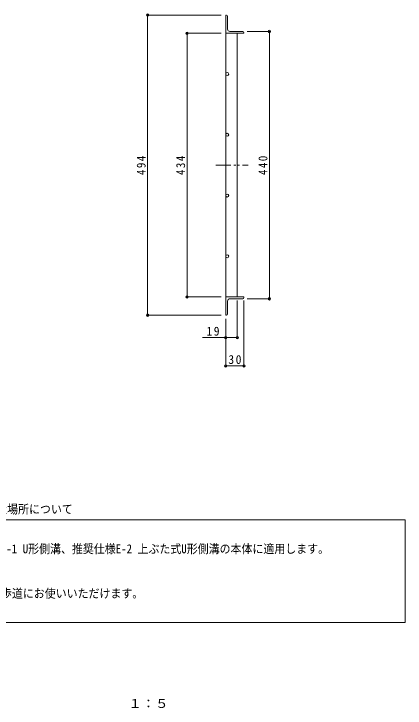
# Model space of a CAD drawing. Units: millimetres, scale not verified. Extents: x -756 to 910, y -687 to 604.
# Drawn here: x 267 to 910, y -680 to 463 of the extents above; entities that cross this region are included whole.
import ezdxf
from ezdxf.enums import TextEntityAlignment as Align

# ---------------------------------------------------------------- set-up
doc = ezdxf.new("R2010")
doc.units = ezdxf.units.MM
doc.header["$LTSCALE"] = 5
doc.header["$PDMODE"] = 32
doc.header["$PDSIZE"] = 4
doc.linetypes.add('DOUBLE_CHAIN1', pattern=[8.8, 5, -1, 0.6, -0.6, 0.6, -1])
for name, color, linetype, lineweight in [('A-0_通り芯', 2, 'Continuous', 9), ('A-2_蓋', 3, 'Continuous', 9), ('A-4_寸法', 7, 'Continuous', 9), ('F-5_F-5ﾚｲﾔ', 2, 'Continuous', 9)]:
    doc.layers.add(name, color=color, linetype=linetype, lineweight=lineweight)
doc.styles.add('ＭＳ ゴシック', font='')
doc.styles.get('ＭＳ ゴシック').set_extended_font_data('MS Gothic')

msp = doc.modelspace()

# ---------------------------------------------------------------- linework, layer by layer
at = {"layer": 'A-0_通り芯'}
for p, q in [((615.028, 430.959), (615.028, 460.959)), ((616.028, 460.959), (615.028, 460.959)), ((618.028, 437.959), (618.028, 458.959)), ((645.028, 430.959), (615.028, 430.959)), ((622.028, 433.959), (643.028, 433.959)), ((645.028, 431.959), (645.028, 430.959)), ((615.028, -3.041), (615.028, -33.041)), ((645.028, -3.041), (615.028, -3.041)), ((618.028, -10.041), (618.028, -31.041)), ((622.028, -6.041), (643.028, -6.041)), ((645.028, -4.041), (645.028, -3.041)), ((616.028, -33.041), (615.028, -33.041))]:
    msp.add_line(p, q, dxfattribs=at)
for centre, radius, start, end in [((616.028, 458.959), 2, 0, 90), ((622.028, 437.959), 4, 180, 270), ((643.028, 431.959), 2, 0, 90), ((622.028, -10.041), 4, 90, 180), ((643.028, -4.041), 2, 270, 0), ((616.028, -31.041), 2, 270, 0)]:
    msp.add_arc(centre, radius, start, end, dxfattribs=at)
at = {"layer": 'A-2_蓋'}
for p, q in [((615.028, 430.959), (615.028, -3.041)), ((634.028, 430.959), (634.028, -3.041))]:
    msp.add_line(p, q, dxfattribs=at)
at = {"layer": 'A-2_蓋', "linetype": 'DOUBLE_CHAIN1'}
msp.add_line((598.612, 213.959), (652.122, 213.959), dxfattribs=at)
at = {"layer": 'A-2_蓋'}
for centre in [(617.528, 363.959), (617.528, 263.959), (617.528, 163.959), (617.528, 63.959)]:
    msp.add_circle(centre, 2.5, dxfattribs=at)
at = {"layer": 'A-4_寸法'}
for p, q in [((607.528, 460.959), (484.987, 460.959)), ((486.486, -33.041), (486.486, 460.959)), ((607.528, 430.959), (549.851, 430.959)), ((551.351, -3.041), (551.351, 430.959)), ((650.528, 433.959), (688.247, 433.959)), ((686.747, 433.959), (686.747, -6.041)), ((607.528, -3.041), (549.851, -3.041)), ((634.028, -8.872), (634.028, -71.386)), ((645.028, -8.872), (645.028, -118.007)), ((650.528, -6.041), (688.247, -6.041)), ((607.528, -33.041), (484.987, -33.041)), ((615.028, -38.872), (615.028, -118.007)), ((576.771, -69.886), (634.028, -69.886)), ((615.028, -116.507), (645.028, -116.507))]:
    msp.add_line(p, q, dxfattribs=at)
for p in [(486.486, 460.959), (686.747, 433.959), (551.351, 430.959), (551.351, -3.041), (686.747, -6.041), (486.486, -33.041), (615.028, -69.886), (634.028, -69.886), (615.028, -116.507), (645.028, -116.507)]:
    msp.add_point(p, dxfattribs=at)
at = {"layer": 'F-5_F-5ﾚｲﾔ'}
msp.add_line((40, -370.069), (910, -370.069), dxfattribs=at)
msp.add_lwpolyline([(910, -370.069), (910, -539.054), (40, -539.054)], dxfattribs=at)

# ---------------------------------------------------------------- texts
at = {"layer": 'A-4_寸法', "color": 2, "char_height": 14.66, "attachment_point": 7, "rotation": 90, "style": 'ＭＳ ゴシック'}
for s, insert in [('\\T1.27;\\W0.9;494', (483.487, 197.709)), ('\\T1.27;\\W0.9;434', (548.351, 197.709)), ('\\T1.27;\\W0.9;440', (683.747, 197.709))]:
    msp.add_mtext(s, dxfattribs=dict(at, insert=insert))
at = {"layer": 'A-4_寸法', "color": 2, "char_height": 14.66, "attachment_point": 7, "style": 'ＭＳ ゴシック'}
for s, insert in [('\\T1.27;\\W0.95;19', (583.346, -66.886)), ('\\T1.27;\\W0.95;30', (619.403, -113.507))]:
    msp.add_mtext(s, dxfattribs=dict(at, insert=insert))
at = {"layer": 'F-5_F-5ﾚｲﾔ', "color": 7, "style": 'ＭＳ ゴシック', "width": 0.9}
for s, p in [('適用Ｕ形側溝および、設置場所について', (39.559, -364.004)), ('\u3000JIS A 5372 推奨仕様E-1 U形側溝、推奨仕様E-2 上ぶた式U形側溝の本体に適用します。', (56.474, -429.251)), ('\u3000適用荷重 歩行用は、歩道にお使いいただけます。', (56.474, -502.659))]:
    msp.add_text(s, height=14.66, dxfattribs=at).set_placement(p, align=Align.BOTTOM_LEFT)
at = {"layer": 'F-5_F-5ﾚｲﾔ', "style": 'ＭＳ ゴシック', "width": 1.1}
msp.add_text('１：５', height=14.66, dxfattribs=at).set_placement((454.889, -683.96), align=Align.BOTTOM_LEFT)

doc.saveas('drawing.dxf')
